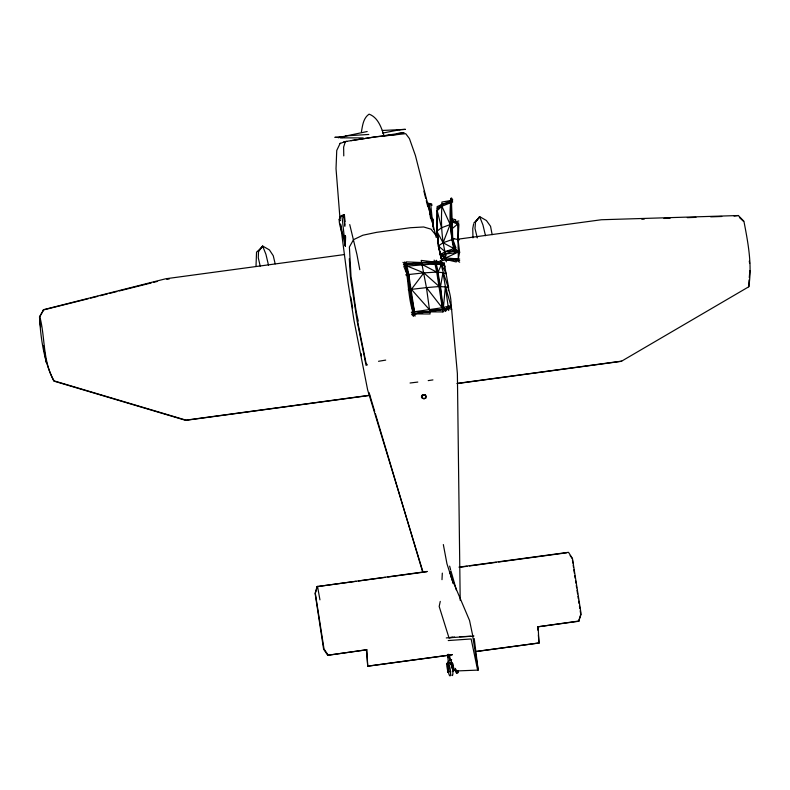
<?xml version="1.0" encoding="UTF-8"?>
<svg xmlns="http://www.w3.org/2000/svg" width="790" height="790" viewBox="0 0 790 790"><rect width="100%" height="100%" fill="white"/><g stroke="black" fill="none" stroke-linecap="round" stroke-linejoin="round"><path stroke-width="1.19" d="M453.904 238.945L443.091 242.747L438.371 245.957L441.679 259.505L440.682 256.612L446.093 255.921C441.541 239.755 440.879 222.918 441.887 206.23L441.916 202.052L450.606 200.522L451.475 202.171L452.275 223.807L441.492 227.757L436.84 231.332L437.176 231.914L437.097 206.605L452.729 199.919L451.505 197.954L451.475 202.171C451.238 219.107 449.767 236.437 454.862 252.849L440.257 254.637L438.371 245.957L436.84 231.332L437.206 210.654L441.887 206.23L452.69 201.954L450.586 198.339L450.567 202.556C449.293 219.492 450.103 236.496 455.781 252.533L454.339 250.588L445.125 251.664L440.257 254.637L441.255 258.676M447.604 654.426L447.594 656.638L449.787 656.322M437.176 231.914L437.255 227.115M275.177 263.84L273.261 255.733L269.41 249.917L262.635 246.016L258.518 251.388L258.271 257.767L260.206 266.082M345.625 236.566L345.26 245.897L340.52 224.163M441.995 579.663L442.311 573.125M447.831 654.752L447.594 656.638L449.105 657.458L449.678 660.055L447.496 664.499L447.881 672.083L448.977 671.944L448.799 664.321L450.103 662.455L451.525 663.936L452.107 668.409M448.325 290.681L448.562 287.106L444.049 262.438M457.924 672.586L458.042 671.056L457.756 673.001M455.652 671.125L455.741 669.96M457.232 673.09L457.094 671.214L457.835 671.095M492.15 234.66L490.55 226.296L486.403 220.519L479.629 216.618L475.511 222L474.988 228.399L477.249 237.899M749.068 279.937L748.742 286.79C752.317 264.887 748.061 242.757 743.913 221.23L738.354 215.532L601.368 219.748L458.99 239.044M749.276 277.586L749.888 270.536M430.52 218.099L428.397 203.336L428.042 206.97L428.792 203.287L431.054 218.02M444.405 268.452L444.77 266.102L440.988 262.863L421.218 260.404L426.452 287.619L430.096 313.986L414.75 313.897L412.884 312.02C407.768 295.687 408.667 278.515 404.49 262.063L406.534 264.038L408.766 274.466L415.066 316.109L411.333 312.208L442.143 307.754L451.139 305.592C451.297 289.742 442.825 276.194 440.573 260.868L437.018 262.221L434.994 263.88L403.818 266.378L407.176 274.634L414.454 311.803L442.943 311.912L448.147 306.51L451.376 307.32L451.683 309.483M341.813 232.981C340.925 227.293 335.207 215.858 344.381 214.722L345.082 221.565M361.415 131.841C362.561 125.501 363.281 118.085 369.088 114.145C378.173 117.473 381.531 127.941 384.207 136.324M473.585 224.163L472.756 228.517L472.963 237.869M452.206 220.37L455.603 221.704L457.637 223.995L458.032 239.498L459.642 252.296L458.299 258.735L456.314 260.256L445.945 259.821L442.331 260.562L440.257 254.637L441.442 257.313M440.257 601.397L439.181 606.473L448.977 637.816L473.931 635.99M343.591 217.339L344.381 214.722M424.536 398.723L422.235 398.377L421.455 397.005L421.84 395.464L423.193 394.664L425.484 395.01L426.284 396.392L425.879 397.933L423.746 398.792M423.025 398.318L422.245 396.935L422.63 395.395L423.973 394.605M431.409 220.292L428.792 203.287M427.272 571.437L317.057 586.605L315.121 593.389L323.614 649.222L327.682 655.275L366.846 649.755L367.725 666.217L366.432 650.022M537.98 630.292L537.704 626.826L578.655 621.276L580.739 614.393M578.655 621.276L581.154 614.126L572.434 558.441L568.494 552.309L458.951 567.141M436.238 237.504L415.431 155.561L409.418 138.566L405.724 133.678L375.388 136.897L345.368 141.538L343.63 147.078L343.769 155.897M432.555 220.686L432.792 218.633L430.797 218.326M456.985 252.247L453.875 248.544L443.091 242.747L450.152 224.419L441.887 206.23L437.206 208.876L441.936 204.225L450.567 202.556L451.06 224.064L452.709 239.212L454.783 248.218L456.462 249.976L445.58 253.679L440.682 256.612L441.126 257.422M340.095 143.484L345.368 141.538M340.223 143.188L336.738 150.475L336.026 168.665L340.144 220.647M344.608 254.538L165.732 278.771L43.736 309.641L39.5 316.829C40.705 338.821 43.944 361.188 53.829 381.086L185.69 420.349L369.434 395.454M43.736 309.641L39.816 316.622C45.405 337.972 42.522 361.257 54.125 380.889L186.015 420.142L369.76 395.257M258.518 251.388L262.635 246.016L265.934 254.321L268.491 265.114M475.511 222L479.629 216.618L482.937 224.923L485.495 235.716M339.73 218.06L340.796 216.421L344.144 215.127M447.881 672.083L446.863 666.266L446.863 663.57L448.236 661.694L447.654 655.117M442.943 311.912L436.712 272.115L422.067 264.433L406.534 264.038L406.08 261.905L421.672 262.517L441.363 264.68L446.281 273.755L442.983 272.639L436.712 272.115L423.865 272.856L411.373 289.357L408.242 289.772M261.925 247.26L256.543 252.138L256.009 266.092M478.928 217.862L473.793 223.076M452.107 228.695L458.862 223.086L452.196 220.825M327.682 655.275L366.846 649.755M537.704 626.826L579.07 620.999M738.354 215.532L734.058 216.055M476.281 651.513L538.997 643.02L538.118 626.549M748.742 286.79L621.325 361.336L457.055 383.584M451.297 307.162L444.503 309.068L413.95 313.887L410.454 289.387L405.606 264.097L433.957 261.934L440.553 262.774M43.134 310.026L88.292 298.719M90.672 298.116L97.802 296.329M100.182 295.737L107.312 293.949M109.682 293.357L116.811 291.569M119.191 290.977L151.285 282.938M153.655 282.336L157.22 281.447M367.192 131.525L338.071 137.638L344.934 136.69M343.502 142.121L346.79 141.38M458.822 220.993L455.603 221.704L455.623 219.699L452.216 218.919M382.607 133.095L400.362 129.619L405.468 129.363L399.493 129.718M455.494 668.389L455.435 671.372L458.24 670.75M455.435 671.372L456.581 671.243M456.442 673.179L455.87 671.342M385.49 135.446L404.055 132.671L397.153 133.54M378.529 361.287L385.688 360.112M350.948 140.65L375.526 136.808L398.19 134.251M405.645 274.871L423.865 272.856L439.22 286.533L448.562 287.106M428.21 380.612L432.93 379.911M166.789 279.334L169.218 278.998M457.371 383.387L621.651 361.129M317.057 586.605L356.073 581.322M358.512 580.986L385.342 577.352M387.781 577.026L426.807 571.743M459.701 567.279L466.999 566.292M469.438 565.966L496.219 562.332M498.648 562.006L566.815 552.773M448.977 637.816L454.576 637.056M367.873 666.118L452.305 654.683M476.429 651.414L539.145 642.922M367.725 666.217L452.156 654.782M449.678 660.055L451.663 659.788M448.7 654.258L454.536 670.009L455.277 669.91M452.315 671.48L453.46 671.322L453.164 666.207L452.917 663.748L451.396 662.287L451.327 661.062M340.855 137.045L334.851 137.322L342.722 137.529M452.482 637.184L446.281 637.945M447.466 671.688L448.977 671.944M410.059 383.012L417.801 382.064M441.906 258.458L445.609 258.004L459.671 259.001L456.314 260.256L456.245 261.964L441.906 258.458L442.331 260.562M455.662 671.372L457.094 671.214M457.627 671.065L458.259 670.987M426.452 287.619L411.373 289.357L429.493 309.719L442.538 309.611L451.376 307.32L445.392 286.572L442.983 272.639L440.514 286.543L442.143 307.754L426.452 287.619L439.22 286.533L438.025 272.224L436.327 264.038L437.018 262.221L436.574 260.275L434.599 262.004L421.672 262.517L403.413 264.453L405.359 266.131L408.766 274.466L409.793 289.545L413.496 316.326L411.62 314.301L442.538 309.611L443.407 307.488L445.392 286.572L448.71 310.549M445.195 255.733L445.945 259.821L458.299 258.735L458.032 239.498L458.911 224.518L452.058 221.881M425.494 396.452L426.284 396.392M421.455 397.005L422.245 396.935M421.84 395.464L422.63 395.395M424.704 395.079L425.484 395.01M425.099 397.992L425.879 397.933M456.492 670.967L454.536 670.009M345.447 135.9L368.782 134.458M456.057 671.303L456.166 669.95L457.104 670.927L478.177 670.098L474.227 638.547M382.271 130.469L400.362 129.619M448.226 640.552L471.136 638.962L477.456 669.278L478.177 670.098L472.746 636.375M459.652 636.72L470.909 636.335M428.723 203.534L431.696 204.057L431.913 205.568M641.816 219.215L644.275 219.126M663.956 218.455L670.098 218.247M687.32 217.655L695.931 217.359M710.694 216.855L721.764 216.48M428.427 203.711L430.362 203.652M340.352 137.845L363.242 137.924M459.681 260.522L456.314 260.256L459.691 262.201M455.968 251.645L459.642 252.296M453.371 238.58L459.346 239.874M450.586 309.107L448.404 308.367L445.323 311.507L444.948 309.216L443.407 307.488L438.025 272.224L441.363 264.68L444.77 266.102M443.565 257.283L445.609 258.004L458.338 251.971L456.62 250.252M441.472 263.139L444.227 264.255M423.865 272.856L406.949 265.963L402.959 262.32M440.573 260.868L444.424 264.364L440.988 262.863L436.327 264.038L436.712 272.115L434.164 260.088M739.42 217.507L743.597 221.437M435.932 235.242L430.985 229.159L423.657 226.977L410.415 227.727L376.583 232.339L362.847 235.232L353.545 239.656L349.387 247.003L351.027 276.767C353.821 291.006 354.572 306.56 358.235 320.829L357.722 322.083L366.106 363.38L367.34 364.871L366.066 365.355L357.07 320.77L350.434 277.25L349.308 258.755M570.143 555.577L572.246 558.56M339.098 219.511L339.848 220.578M446.863 663.57L447.496 664.499M448.236 661.694L448.878 662.622M328.097 654.999L324.019 648.965L315.299 593.28L317.521 586.308L319.94 599.847M439.625 249.808L438.371 245.957L445.125 251.664L455.988 247.942L452.709 239.212L452.275 223.807M443.091 242.747L436.84 231.332L438.677 246.431L440.514 255.042M451.426 577.757L469.556 620.515L472.884 636.414M423.084 572.325L367.636 389.885L354.038 320.71L348.084 282.958L340.5 224.311M369.078 392.64L374.727 411.531M375.428 413.891L422.719 572.138M451.495 577.569L449.727 571.605L453.341 583.573L446.952 563.764L443.338 544.567M450.922 570.874L456.413 590.11M440.267 252.059L441.215 255.437M449.648 566.124L450.596 569.689M456.452 672.784L456.185 671.322M437.206 210.654L441.492 227.757M349.743 224.567L356.942 254.508L359.796 269.696M423.904 191.18L425.682 198.29M426.274 200.64L427.459 205.41M450.883 663.008L451.465 665.624M352.616 307.942L350.829 297.119M445.945 259.821L446.301 261.826M437.749 235.41L438.124 237.731M749.285 261.095L749.651 263.455M43.539 345.832L46.096 362.393M573.856 569.788L574.419 573.402M574.784 575.811L575.16 578.221M575.535 580.63L575.91 583.05M576.275 585.459L576.651 587.869M577.026 590.278L577.579 593.892M577.954 596.312L578.32 598.721M578.695 601.131L579.07 603.54M579.445 605.95L579.811 608.369M580.186 610.779L580.561 613.188M39.727 321.165L40.626 327.011M344.549 241.118L345.26 245.897L345.21 235.46M451.613 309.325L457.38 373.581L460.195 600.282M361.079 353.495L361.435 355.915M572.414 559.676L572.898 563.043M573.214 565.294L573.54 567.536M344.578 241.009L345.26 245.897L345.191 235.568M341.902 215.492L345.26 245.897L344.835 241.078M430.639 203.474L432.969 226.661M448.335 669.377L448.562 671.549M437.551 235.539L438.677 246.431M432.14 218.277L432.881 226.71M343.926 215.028L344.865 226.414M343.986 214.771L344.815 225.071M538.355 634.923L538.997 643.02M433.216 219.63L433.424 229.169M450.695 664.351A5.678 1.126 82.3 0 1 452.779 670.73A5.678 1.126 82.3 0 1 451.781 675.124M448.384 664.657A5.678 1.126 82.3 0 1 450.28 669.574A5.678 1.126 82.3 0 1 450.112 675.845A5.678 1.126 82.3 0 1 448.207 670.937"/></g></svg>
